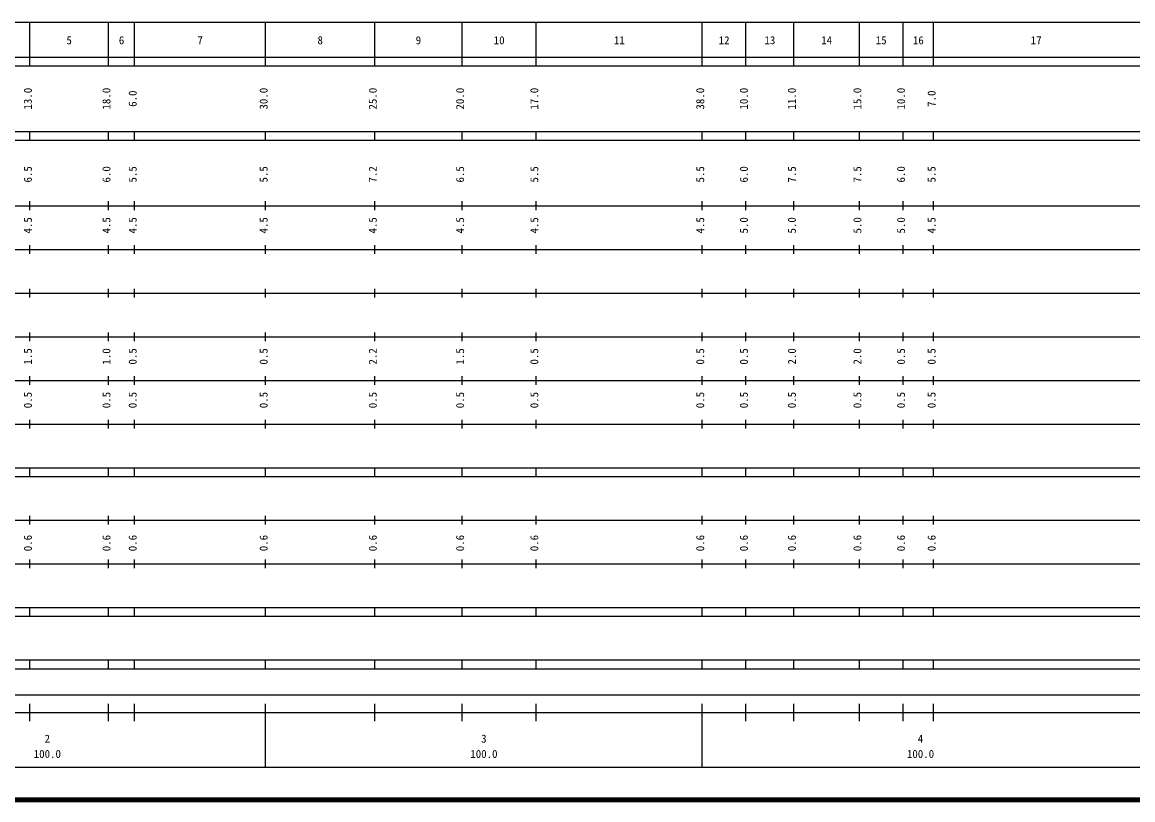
# Model space of a CAD drawing. Units: millimetres on the paper, enlarged 1000 times. Extents: x 40000 to 680000, y 20000 to 380000.
# Drawn here: x 212246 to 466621, y 20000 to 198000 of the extents above; entities that cross this region are included whole.
import ezdxf
from ezdxf.enums import TextEntityAlignment as Align

# ---------------------------------------------------------------- set-up
doc = ezdxf.new("R2010")
doc.units = ezdxf.units.MM
doc.header["$LTSCALE"] = 1000
doc.layers.add('M-TTL', color=2, linetype='Continuous', lineweight=140)
doc.layers.add('M-TTL-BAND', color=7, linetype='Continuous', lineweight=25)
doc.styles.add('ＭＳ ゴシック', font='')
doc.styles.get('ＭＳ ゴシック').set_extended_font_data('MS Gothic')

msp = doc.modelspace()

# ---------------------------------------------------------------- linework, layer by layer
at = {"layer": 'M-TTL'}
msp.add_line((40000, 20000), (680000, 20000), dxfattribs=at)
at = {"layer": 'M-TTL-BAND'}
for p, q in [((68000, 198000), (579000, 198000)), ((214000, 188000), (214000, 198000)), ((232000, 188000), (232000, 198000)), ((238000, 188000), (238000, 198000)), ((268000, 188000), (268000, 198000)), ((293000, 188000), (293000, 198000)), ((313000, 188000), (313000, 198000)), ((330000, 188000), (330000, 198000)), ((368000, 188000), (368000, 198000)), ((378000, 188000), (378000, 198000)), ((389000, 188000), (389000, 198000)), ((404000, 188000), (404000, 198000)), ((414000, 188000), (414000, 198000)), ((421000, 188000), (421000, 198000)), ((40000, 190000), (579000, 190000)), ((40000, 188000), (579000, 188000)), ((40000, 173000), (579000, 173000)), ((214000, 171000), (214000, 173000)), ((232000, 171000), (232000, 173000)), ((238000, 171000), (238000, 173000)), ((268000, 171000), (268000, 173000)), ((293000, 171000), (293000, 173000)), ((313000, 171000), (313000, 173000)), ((330000, 171000), (330000, 173000)), ((368000, 171000), (368000, 173000)), ((378000, 171000), (378000, 173000)), ((389000, 171000), (389000, 173000)), ((404000, 171000), (404000, 173000)), ((414000, 171000), (414000, 173000)), ((421000, 171000), (421000, 173000)), ((40000, 171000), (579000, 171000)), ((40000, 156000), (579000, 156000)), ((214000, 155000), (214000, 157000)), ((232000, 155000), (232000, 157000)), ((238000, 155000), (238000, 157000)), ((268000, 155000), (268000, 157000)), ((293000, 155000), (293000, 157000)), ((313000, 155000), (313000, 157000)), ((330000, 155000), (330000, 157000)), ((368000, 155000), (368000, 157000)), ((378000, 155000), (378000, 157000)), ((389000, 155000), (389000, 157000)), ((404000, 155000), (404000, 157000)), ((414000, 155000), (414000, 157000)), ((421000, 155000), (421000, 157000)), ((46000, 146000), (579000, 146000)), ((214000, 145000), (214000, 147000)), ((232000, 145000), (232000, 147000)), ((238000, 145000), (238000, 147000)), ((268000, 145000), (268000, 147000)), ((293000, 145000), (293000, 147000)), ((313000, 145000), (313000, 147000)), ((330000, 145000), (330000, 147000)), ((368000, 145000), (368000, 147000)), ((378000, 145000), (378000, 147000)), ((389000, 145000), (389000, 147000)), ((404000, 145000), (404000, 147000)), ((414000, 145000), (414000, 147000)), ((421000, 145000), (421000, 147000)), ((52000, 136000), (579000, 136000)), ((214000, 135000), (214000, 137000)), ((232000, 135000), (232000, 137000)), ((238000, 135000), (238000, 137000)), ((268000, 135000), (268000, 137000)), ((293000, 135000), (293000, 137000)), ((313000, 135000), (313000, 137000)), ((330000, 135000), (330000, 137000)), ((368000, 135000), (368000, 137000)), ((378000, 135000), (378000, 137000)), ((389000, 135000), (389000, 137000)), ((404000, 135000), (404000, 137000)), ((414000, 135000), (414000, 137000)), ((421000, 135000), (421000, 137000)), ((46000, 126000), (579000, 126000)), ((214000, 125000), (214000, 127000)), ((232000, 125000), (232000, 127000)), ((238000, 125000), (238000, 127000)), ((268000, 125000), (268000, 127000)), ((293000, 125000), (293000, 127000)), ((313000, 125000), (313000, 127000)), ((330000, 125000), (330000, 127000)), ((368000, 125000), (368000, 127000)), ((378000, 125000), (378000, 127000)), ((389000, 125000), (389000, 127000)), ((404000, 125000), (404000, 127000)), ((414000, 125000), (414000, 127000)), ((421000, 125000), (421000, 127000)), ((52000, 116000), (579000, 116000)), ((214000, 115000), (214000, 117000)), ((232000, 115000), (232000, 117000)), ((238000, 115000), (238000, 117000)), ((268000, 115000), (268000, 117000)), ((293000, 115000), (293000, 117000)), ((313000, 115000), (313000, 117000)), ((330000, 115000), (330000, 117000)), ((368000, 115000), (368000, 117000)), ((378000, 115000), (378000, 117000)), ((389000, 115000), (389000, 117000)), ((404000, 115000), (404000, 117000)), ((414000, 115000), (414000, 117000)), ((421000, 115000), (421000, 117000)), ((214000, 105000), (214000, 107000)), ((232000, 105000), (232000, 107000)), ((238000, 105000), (238000, 107000)), ((268000, 105000), (268000, 107000)), ((293000, 105000), (293000, 107000)), ((313000, 105000), (313000, 107000)), ((330000, 105000), (330000, 107000)), ((368000, 105000), (368000, 107000)), ((378000, 105000), (378000, 107000)), ((389000, 105000), (389000, 107000)), ((404000, 105000), (404000, 107000)), ((414000, 105000), (414000, 107000)), ((421000, 105000), (421000, 107000)), ((46000, 106000), (579000, 106000)), ((40000, 96000), (579000, 96000)), ((214000, 94000), (214000, 96000)), ((232000, 94000), (232000, 96000)), ((238000, 94000), (238000, 96000)), ((268000, 94000), (268000, 96000)), ((293000, 94000), (293000, 96000)), ((313000, 94000), (313000, 96000)), ((330000, 94000), (330000, 96000)), ((368000, 94000), (368000, 96000)), ((378000, 94000), (378000, 96000)), ((389000, 94000), (389000, 96000)), ((404000, 94000), (404000, 96000)), ((414000, 94000), (414000, 96000)), ((421000, 94000), (421000, 96000)), ((40000, 94000), (579000, 94000)), ((49000, 84000), (579000, 84000)), ((214000, 83000), (214000, 85000)), ((232000, 83000), (232000, 85000)), ((238000, 83000), (238000, 85000)), ((268000, 83000), (268000, 85000)), ((293000, 83000), (293000, 85000)), ((313000, 83000), (313000, 85000)), ((330000, 83000), (330000, 85000)), ((368000, 83000), (368000, 85000)), ((378000, 83000), (378000, 85000)), ((389000, 83000), (389000, 85000)), ((404000, 83000), (404000, 85000)), ((414000, 83000), (414000, 85000)), ((421000, 83000), (421000, 85000)), ((40000, 74000), (579000, 74000)), ((214000, 73000), (214000, 75000)), ((232000, 73000), (232000, 75000)), ((238000, 73000), (238000, 75000)), ((268000, 73000), (268000, 75000)), ((293000, 73000), (293000, 75000)), ((313000, 73000), (313000, 75000)), ((330000, 73000), (330000, 75000)), ((368000, 73000), (368000, 75000)), ((378000, 73000), (378000, 75000)), ((389000, 73000), (389000, 75000)), ((404000, 73000), (404000, 75000)), ((414000, 73000), (414000, 75000)), ((421000, 73000), (421000, 75000)), ((40000, 64000), (579000, 64000)), ((214000, 62000), (214000, 64000)), ((232000, 62000), (232000, 64000)), ((238000, 62000), (238000, 64000)), ((268000, 62000), (268000, 64000)), ((293000, 62000), (293000, 64000)), ((313000, 62000), (313000, 64000)), ((330000, 62000), (330000, 64000)), ((368000, 62000), (368000, 64000)), ((378000, 62000), (378000, 64000)), ((389000, 62000), (389000, 64000)), ((404000, 62000), (404000, 64000)), ((414000, 62000), (414000, 64000)), ((421000, 62000), (421000, 64000)), ((40000, 62000), (579000, 62000)), ((40000, 52000), (579000, 52000)), ((214000, 50000), (214000, 52000)), ((232000, 50000), (232000, 52000)), ((238000, 50000), (238000, 52000)), ((268000, 50000), (268000, 52000)), ((293000, 50000), (293000, 52000)), ((313000, 50000), (313000, 52000)), ((330000, 50000), (330000, 52000)), ((368000, 50000), (368000, 52000)), ((378000, 50000), (378000, 52000)), ((389000, 50000), (389000, 52000)), ((404000, 50000), (404000, 52000)), ((414000, 50000), (414000, 52000)), ((421000, 50000), (421000, 52000)), ((40000, 50000), (579000, 50000)), ((71000, 44000), (565000, 44000)), ((214000, 38000), (214000, 42000)), ((232000, 38000), (232000, 42000)), ((238000, 38000), (238000, 42000)), ((268000, 27500), (268000, 42000)), ((293000, 38000), (293000, 42000)), ((313000, 38000), (313000, 42000)), ((330000, 38000), (330000, 42000)), ((368000, 27500), (368000, 42000)), ((378000, 38000), (378000, 42000)), ((389000, 38000), (389000, 42000)), ((404000, 38000), (404000, 42000)), ((414000, 38000), (414000, 42000)), ((421000, 38000), (421000, 42000)), ((40000, 40000), (579000, 40000)), ((68000, 27500), (579000, 27500))]:
    msp.add_line(p, q, dxfattribs=at)

# ---------------------------------------------------------------- texts
at = {"layer": 'M-TTL-BAND', "style": 'ＭＳ ゴシック'}
for s, p in [('5', (223000, 192405)), ('6', (235000, 192405)), ('7', (253000, 192405)), ('8', (280500, 192405)), ('9', (303000, 192405)), ('10', (321500, 192405)), ('11', (349000, 192405)), ('12', (373000, 192405)), ('13', (383500, 192405)), ('14', (396500, 192405)), ('15', (409000, 192405)), ('16', (417500, 192405)), ('17', (444500, 192405)), ('2', (218000, 32523)), ('3', (318000, 32523)), ('4', (418000, 32523)), ('100.0', (218000, 29033)), ('100.0', (318000, 29033)), ('100.0', (418000, 29033))]:
    msp.add_text(s, height=1833, dxfattribs=at).set_placement(p, align=Align.BOTTOM_CENTER)
for s, p in [('13.0', (215000, 180500)), ('18.0', (233000, 180500)), ('6.0', (239000, 180500)), ('30.0', (269000, 180500)), ('25.0', (294000, 180500)), ('20.0', (314000, 180500)), ('17.0', (331000, 180500)), ('38.0', (369000, 180500)), ('10.0', (379000, 180500)), ('11.0', (390000, 180500)), ('15.0', (405000, 180500)), ('10.0', (415000, 180500)), ('7.0', (422000, 180500)), ('6.5', (215000, 163174)), ('6.0', (233000, 163174)), ('5.5', (239000, 163174)), ('5.5', (269000, 163174)), ('7.2', (294000, 163174)), ('6.5', (314000, 163174)), ('5.5', (331000, 163174)), ('5.5', (369000, 163174)), ('6.0', (379000, 163174)), ('7.5', (390000, 163174)), ('7.5', (405000, 163174)), ('6.0', (415000, 163174)), ('5.5', (422000, 163174)), ('4.5', (215000, 151500)), ('4.5', (233000, 151500)), ('4.5', (239000, 151500)), ('4.5', (269000, 151500)), ('4.5', (294000, 151500)), ('4.5', (314000, 151500)), ('4.5', (331000, 151500)), ('4.5', (369000, 151500)), ('5.0', (379000, 151500)), ('5.0', (390000, 151500)), ('5.0', (405000, 151500)), ('5.0', (415000, 151500)), ('4.5', (422000, 151500)), ('1.5', (215000, 121500)), ('1.0', (233000, 121500)), ('0.5', (239000, 121500)), ('0.5', (269000, 121500)), ('2.2', (294000, 121500)), ('1.5', (314000, 121500)), ('0.5', (331000, 121500)), ('0.5', (369000, 121500)), ('0.5', (379000, 121500)), ('2.0', (390000, 121500)), ('2.0', (405000, 121500)), ('0.5', (415000, 121500)), ('0.5', (422000, 121500)), ('0.5', (215000, 111500)), ('0.5', (233000, 111500)), ('0.5', (239000, 111500)), ('0.5', (269000, 111500)), ('0.5', (294000, 111500)), ('0.5', (314000, 111500)), ('0.5', (331000, 111500)), ('0.5', (369000, 111500)), ('0.5', (379000, 111500)), ('0.5', (390000, 111500)), ('0.5', (405000, 111500)), ('0.5', (415000, 111500)), ('0.5', (422000, 111500)), ('0.6', (215000, 78764)), ('0.6', (233000, 78764)), ('0.6', (239000, 78764)), ('0.6', (269000, 78764)), ('0.6', (294000, 78764)), ('0.6', (314000, 78764)), ('0.6', (331000, 78764)), ('0.6', (369000, 78764)), ('0.6', (379000, 78764)), ('0.6', (390000, 78764)), ('0.6', (405000, 78764)), ('0.6', (415000, 78764)), ('0.6', (422000, 78764))]:
    msp.add_text(s, height=1833, rotation=90, dxfattribs=at).set_placement(p, align=Align.BOTTOM_CENTER)

doc.saveas('drawing.dxf')
